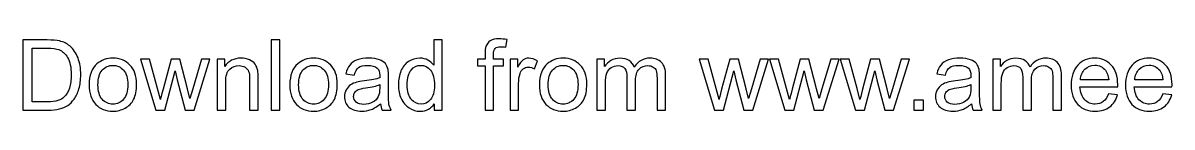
# Model space of a CAD drawing. Header units: millimetres. Extents: x -21 to 528, y 319 to 1051.
# Drawn here: x 327.9 to 427.6, y 318.7 to 325 of the extents above; entities that cross this region are included whole.
import ezdxf

# ---------------------------------------------------------------- set-up
doc = ezdxf.new("R2010")
doc.units = ezdxf.units.MM
doc.header["$MEASUREMENT"] = 0
doc.layers.add('Layer 1', color=7, linetype='Continuous')

msp = doc.modelspace()

# ---------------------------------------------------------------- linework, layer by layer
at = {"layer": 'Layer 1', "color": 250}
for points, knots in [([(327.8691, 318.8028), (327.8691, 318.8028), (327.8691, 324.865), (327.8691, 324.865), (327.8691, 324.865), (327.8691, 324.865), (329.9576, 324.865), (329.9576, 324.865), (329.9576, 324.865), (330.4289, 324.865), (330.7887, 324.8367), (331.0371, 324.7789), (331.0371, 324.7789), (331.3842, 324.6984), (331.6806, 324.5531), (331.9261, 324.3443), (331.9261, 324.3443), (332.2464, 324.0733), (332.4849, 323.729), (332.6429, 323.3085), (332.6429, 323.3085), (332.8024, 322.888), (332.8814, 322.4068), (332.8814, 321.8663), (332.8814, 321.8663), (332.8814, 321.4063), (332.8278, 320.9985), (332.7206, 320.6429), (332.7206, 320.6429), (332.6133, 320.2873), (332.475, 319.9924), (332.3071, 319.7595), (332.3071, 319.7595), (332.1378, 319.5267), (331.9543, 319.3433), (331.7539, 319.2106), (331.7539, 319.2106), (331.555, 319.0766), (331.3137, 318.975), (331.0314, 318.9058), (331.0314, 318.9058), (330.7478, 318.8367), (330.4233, 318.8028), (330.0564, 318.8028), (330.0564, 318.8028), (330.0564, 318.8028), (327.8691, 318.8028), (327.8691, 318.8028)], [0, 0, 0, 0, 0.0769231, 0.0769231, 0.0769231, 0.0769231, 0.1538462, 0.1538462, 0.1538462, 0.1538462, 0.2307692, 0.2307692, 0.2307692, 0.2307692, 0.3076923, 0.3076923, 0.3076923, 0.3076923, 0.3846154, 0.3846154, 0.3846154, 0.3846154, 0.4615385, 0.4615385, 0.4615385, 0.4615385, 0.5384615, 0.5384615, 0.5384615, 0.5384615, 0.6153846, 0.6153846, 0.6153846, 0.6153846, 0.6923077, 0.6923077, 0.6923077, 0.6923077, 0.7692308, 0.7692308, 0.7692308, 0.7692308, 0.8461538, 0.8461538, 0.8461538, 0.8461538, 1, 1, 1, 1]), ([(328.6735, 319.514), (328.6735, 319.514), (329.9661, 319.514), (329.9661, 319.514), (329.9661, 319.514), (330.3654, 319.514), (330.6787, 319.5507), (330.9059, 319.6255), (330.9059, 319.6255), (331.133, 319.7003), (331.3137, 319.8047), (331.4491, 319.9402), (331.4491, 319.9402), (331.6382, 320.1307), (331.7864, 320.3875), (331.8922, 320.7092), (331.8922, 320.7092), (331.9981, 321.031), (332.0517, 321.4204), (332.0517, 321.879), (332.0517, 321.879), (332.0517, 322.514), (331.9473, 323.0023), (331.7398, 323.3438), (331.7398, 323.3438), (331.5324, 323.6853), (331.2798, 323.9139), (330.9821, 324.0296), (330.9821, 324.0296), (330.7676, 324.1128), (330.4218, 324.1538), (329.9449, 324.1538), (329.9449, 324.1538), (329.9449, 324.1538), (328.6735, 324.1538), (328.6735, 324.1538), (328.6735, 324.1538), (328.6735, 324.1538), (328.6735, 319.514), (328.6735, 319.514)], [0, 0, 0, 0, 0.0909091, 0.0909091, 0.0909091, 0.0909091, 0.1818182, 0.1818182, 0.1818182, 0.1818182, 0.2727273, 0.2727273, 0.2727273, 0.2727273, 0.3636364, 0.3636364, 0.3636364, 0.3636364, 0.4545455, 0.4545455, 0.4545455, 0.4545455, 0.5454545, 0.5454545, 0.5454545, 0.5454545, 0.6363636, 0.6363636, 0.6363636, 0.6363636, 0.7272727, 0.7272727, 0.7272727, 0.7272727, 0.8181818, 0.8181818, 0.8181818, 0.8181818, 1, 1, 1, 1]), ([(349.4057, 318.8028), (349.4057, 318.8028), (349.4057, 324.865), (349.4057, 324.865), (349.4057, 324.865), (349.4057, 324.865), (350.1507, 324.865), (350.1507, 324.865), (350.1507, 324.865), (350.1507, 324.865), (350.1507, 318.8028), (350.1507, 318.8028), (350.1507, 318.8028), (350.1507, 318.8028), (349.4057, 318.8028), (349.4057, 318.8028)], [0, 0, 0, 0, 0.2, 0.2, 0.2, 0.2, 0.4, 0.4, 0.4, 0.4, 0.6, 0.6, 0.6, 0.6, 1, 1, 1, 1]), ([(363.5577, 318.8028), (363.5577, 318.8028), (363.5577, 319.3602), (363.5577, 319.3602), (363.5577, 319.3602), (363.2798, 318.927), (362.8705, 318.7097), (362.3301, 318.7097), (362.3301, 318.7097), (361.9801, 318.7097), (361.6584, 318.8056), (361.3663, 318.9989), (361.3663, 318.9989), (361.0728, 319.1909), (360.8456, 319.4604), (360.6833, 319.8047), (360.6833, 319.8047), (360.5224, 320.1504), (360.442, 320.5469), (360.442, 320.9957), (360.442, 320.9957), (360.442, 321.4331), (360.5154, 321.8296), (360.6607, 322.1867), (360.6607, 322.1867), (360.8075, 322.5423), (361.0262, 322.816), (361.3183, 323.0051), (361.3183, 323.0051), (361.609, 323.1956), (361.9364, 323.2902), (362.2962, 323.2902), (362.2962, 323.2902), (362.5615, 323.2902), (362.7972, 323.2337), (363.0032, 323.1222), (363.0032, 323.1222), (363.2092, 323.0107), (363.3771, 322.864), (363.5069, 322.6848), (363.5069, 322.6848), (363.5069, 322.6848), (363.5069, 324.865), (363.5069, 324.865), (363.5069, 324.865), (363.5069, 324.865), (364.252, 324.865), (364.252, 324.865), (364.252, 324.865), (364.252, 324.865), (364.252, 318.8028), (364.252, 318.8028), (364.252, 318.8028), (364.252, 318.8028), (363.5577, 318.8028), (363.5577, 318.8028)], [0, 0, 0, 0, 0.0666667, 0.0666667, 0.0666667, 0.0666667, 0.1333333, 0.1333333, 0.1333333, 0.1333333, 0.2, 0.2, 0.2, 0.2, 0.2666667, 0.2666667, 0.2666667, 0.2666667, 0.3333333, 0.3333333, 0.3333333, 0.3333333, 0.4, 0.4, 0.4, 0.4, 0.4666667, 0.4666667, 0.4666667, 0.4666667, 0.5333333, 0.5333333, 0.5333333, 0.5333333, 0.6, 0.6, 0.6, 0.6, 0.6666667, 0.6666667, 0.6666667, 0.6666667, 0.7333333, 0.7333333, 0.7333333, 0.7333333, 0.8, 0.8, 0.8, 0.8, 0.8666667, 0.8666667, 0.8666667, 0.8666667, 1, 1, 1, 1]), ([(367.9604, 318.8028), (367.9604, 318.8028), (367.9604, 322.6213), (367.9604, 322.6213), (367.9604, 322.6213), (367.9604, 322.6213), (367.3, 322.6213), (367.3, 322.6213), (367.3, 322.6213), (367.3, 322.6213), (367.3, 323.197), (367.3, 323.197), (367.3, 323.197), (367.3, 323.197), (367.9604, 323.197), (367.9604, 323.197), (367.9604, 323.197), (367.9604, 323.197), (367.9604, 323.6627), (367.9604, 323.6627), (367.9604, 323.6627), (367.9604, 323.9576), (367.9858, 324.1763), (368.038, 324.3189), (368.038, 324.3189), (368.11, 324.5108), (368.2342, 324.6674), (368.4148, 324.7873), (368.4148, 324.7873), (368.594, 324.9073), (368.8466, 324.9666), (369.1711, 324.9666), (369.1711, 324.9666), (369.3814, 324.9666), (369.6128, 324.9412), (369.8668, 324.8918), (369.8668, 324.8918), (369.8668, 324.8918), (369.7553, 324.2398), (369.7553, 324.2398), (369.7553, 324.2398), (369.6001, 324.2666), (369.4548, 324.2808), (369.3165, 324.2808), (369.3165, 324.2808), (369.0907, 324.2808), (368.9313, 324.2328), (368.8367, 324.1368), (368.8367, 324.1368), (368.7436, 324.0409), (368.697, 323.8617), (368.697, 323.5992), (368.697, 323.5992), (368.697, 323.5992), (368.697, 323.197), (368.697, 323.197), (368.697, 323.197), (368.697, 323.197), (369.5521, 323.197), (369.5521, 323.197), (369.5521, 323.197), (369.5521, 323.197), (369.5521, 322.6213), (369.5521, 322.6213), (369.5521, 322.6213), (369.5521, 322.6213), (368.7055, 322.6213), (368.7055, 322.6213), (368.7055, 322.6213), (368.7055, 322.6213), (368.7055, 318.8028), (368.7055, 318.8028), (368.7055, 318.8028), (368.7055, 318.8028), (367.9604, 318.8028), (367.9604, 318.8028)], [0, 0, 0, 0, 0.05, 0.05, 0.05, 0.05, 0.1, 0.1, 0.1, 0.1, 0.15, 0.15, 0.15, 0.15, 0.2, 0.2, 0.2, 0.2, 0.25, 0.25, 0.25, 0.25, 0.3, 0.3, 0.3, 0.3, 0.35, 0.35, 0.35, 0.35, 0.4, 0.4, 0.4, 0.4, 0.45, 0.45, 0.45, 0.45, 0.5, 0.5, 0.5, 0.5, 0.55, 0.55, 0.55, 0.55, 0.6, 0.6, 0.6, 0.6, 0.65, 0.65, 0.65, 0.65, 0.7, 0.7, 0.7, 0.7, 0.75, 0.75, 0.75, 0.75, 0.8, 0.8, 0.8, 0.8, 0.85, 0.85, 0.85, 0.85, 0.9, 0.9, 0.9, 0.9, 1, 1, 1, 1]), ([(333.611, 320.9999), (333.611, 321.8113), (333.8368, 322.4124), (334.2897, 322.8033), (334.2897, 322.8033), (334.6665, 323.1279), (335.128, 323.2902), (335.6712, 323.2902), (335.6712, 323.2902), (336.2738, 323.2902), (336.7677, 323.0926), (337.1515, 322.6975), (337.1515, 322.6975), (337.5339, 322.3038), (337.7258, 321.7577), (337.7258, 321.062), (337.7258, 321.062), (337.7258, 320.4976), (337.6412, 320.0545), (337.4718, 319.7313), (337.4718, 319.7313), (337.3025, 319.4082), (337.0555, 319.157), (336.731, 318.9778), (336.731, 318.9778), (336.4078, 318.7986), (336.0536, 318.7097), (335.6712, 318.7097), (335.6712, 318.7097), (335.056, 318.7097), (334.5593, 318.9058), (334.1797, 319.2995), (334.1797, 319.2995), (333.8001, 319.6932), (333.611, 320.2605), (333.611, 320.9999)], [0, 0, 0, 0, 0.1, 0.1, 0.1, 0.1, 0.2, 0.2, 0.2, 0.2, 0.3, 0.3, 0.3, 0.3, 0.4, 0.4, 0.4, 0.4, 0.5, 0.5, 0.5, 0.5, 0.6, 0.6, 0.6, 0.6, 0.7, 0.7, 0.7, 0.7, 0.8, 0.8, 0.8, 0.8, 1, 1, 1, 1]), ([(339.3895, 318.8028), (339.3895, 318.8028), (338.0617, 323.197), (338.0617, 323.197), (338.0617, 323.197), (338.0617, 323.197), (338.8406, 323.197), (338.8406, 323.197), (338.8406, 323.197), (338.8406, 323.197), (339.5419, 320.6612), (339.5419, 320.6612), (339.5419, 320.6612), (339.5419, 320.6612), (339.7903, 319.7172), (339.7903, 319.7172), (339.7903, 319.7172), (339.8002, 319.7638), (339.8764, 320.0657), (340.0175, 320.6231), (340.0175, 320.6231), (340.0175, 320.6231), (340.7132, 323.197), (340.7132, 323.197), (340.7132, 323.197), (340.7132, 323.197), (341.4766, 323.197), (341.4766, 323.197), (341.4766, 323.197), (341.4766, 323.197), (342.1384, 320.6457), (342.1384, 320.6457), (342.1384, 320.6457), (342.1384, 320.6457), (342.3543, 319.8089), (342.3543, 319.8089), (342.3543, 319.8089), (342.3543, 319.8089), (342.6069, 320.657), (342.6069, 320.657), (342.6069, 320.657), (342.6069, 320.657), (343.3661, 323.197), (343.3661, 323.197), (343.3661, 323.197), (343.3661, 323.197), (344.09, 323.197), (344.09, 323.197), (344.09, 323.197), (344.09, 323.197), (342.7113, 318.8028), (342.7113, 318.8028), (342.7113, 318.8028), (342.7113, 318.8028), (341.9408, 318.8028), (341.9408, 318.8028), (341.9408, 318.8028), (341.9408, 318.8028), (341.2437, 321.4317), (341.2437, 321.4317), (341.2437, 321.4317), (341.2437, 321.4317), (341.0673, 322.1838), (341.0673, 322.1838), (341.0673, 322.1838), (341.0673, 322.1838), (340.1783, 318.8028), (340.1783, 318.8028), (340.1783, 318.8028), (340.1783, 318.8028), (339.3895, 318.8028), (339.3895, 318.8028)], [0, 0, 0, 0, 0.0526316, 0.0526316, 0.0526316, 0.0526316, 0.1052632, 0.1052632, 0.1052632, 0.1052632, 0.1578947, 0.1578947, 0.1578947, 0.1578947, 0.2105263, 0.2105263, 0.2105263, 0.2105263, 0.2631579, 0.2631579, 0.2631579, 0.2631579, 0.3157895, 0.3157895, 0.3157895, 0.3157895, 0.3684211, 0.3684211, 0.3684211, 0.3684211, 0.4210526, 0.4210526, 0.4210526, 0.4210526, 0.4736842, 0.4736842, 0.4736842, 0.4736842, 0.5263158, 0.5263158, 0.5263158, 0.5263158, 0.5789474, 0.5789474, 0.5789474, 0.5789474, 0.6315789, 0.6315789, 0.6315789, 0.6315789, 0.6842105, 0.6842105, 0.6842105, 0.6842105, 0.7368421, 0.7368421, 0.7368421, 0.7368421, 0.7894737, 0.7894737, 0.7894737, 0.7894737, 0.8421053, 0.8421053, 0.8421053, 0.8421053, 0.8947368, 0.8947368, 0.8947368, 0.8947368, 1, 1, 1, 1]), ([(344.7137, 318.8028), (344.7137, 318.8028), (344.7137, 323.197), (344.7137, 323.197), (344.7137, 323.197), (344.7137, 323.197), (345.3826, 323.197), (345.3826, 323.197), (345.3826, 323.197), (345.3826, 323.197), (345.3826, 322.5733), (345.3826, 322.5733), (345.3826, 322.5733), (345.7043, 323.0517), (346.17, 323.2902), (346.7782, 323.2902), (346.7782, 323.2902), (347.0435, 323.2902), (347.2862, 323.2422), (347.5077, 323.1476), (347.5077, 323.1476), (347.7293, 323.0531), (347.8958, 322.9275), (348.0058, 322.7737), (348.0058, 322.7737), (348.1159, 322.6199), (348.1935, 322.4364), (348.2373, 322.2248), (348.2373, 322.2248), (348.2641, 322.0865), (348.2782, 321.8452), (348.2782, 321.5009), (348.2782, 321.5009), (348.2782, 321.5009), (348.2782, 318.8028), (348.2782, 318.8028), (348.2782, 318.8028), (348.2782, 318.8028), (347.5331, 318.8028), (347.5331, 318.8028), (347.5331, 318.8028), (347.5331, 318.8028), (347.5331, 321.4726), (347.5331, 321.4726), (347.5331, 321.4726), (347.5331, 321.776), (347.5049, 322.0032), (347.447, 322.1528), (347.447, 322.1528), (347.3892, 322.3024), (347.2862, 322.4223), (347.1394, 322.5126), (347.1394, 322.5126), (346.9927, 322.6015), (346.8191, 322.6467), (346.6215, 322.6467), (346.6215, 322.6467), (346.3054, 322.6467), (346.0331, 322.5465), (345.8031, 322.3447), (345.8031, 322.3447), (345.5731, 322.1443), (345.4588, 321.7619), (345.4588, 321.2003), (345.4588, 321.2003), (345.4588, 321.2003), (345.4588, 318.8028), (345.4588, 318.8028), (345.4588, 318.8028), (345.4588, 318.8028), (344.7137, 318.8028), (344.7137, 318.8028)], [0, 0, 0, 0, 0.0526316, 0.0526316, 0.0526316, 0.0526316, 0.1052632, 0.1052632, 0.1052632, 0.1052632, 0.1578947, 0.1578947, 0.1578947, 0.1578947, 0.2105263, 0.2105263, 0.2105263, 0.2105263, 0.2631579, 0.2631579, 0.2631579, 0.2631579, 0.3157895, 0.3157895, 0.3157895, 0.3157895, 0.3684211, 0.3684211, 0.3684211, 0.3684211, 0.4210526, 0.4210526, 0.4210526, 0.4210526, 0.4736842, 0.4736842, 0.4736842, 0.4736842, 0.5263158, 0.5263158, 0.5263158, 0.5263158, 0.5789474, 0.5789474, 0.5789474, 0.5789474, 0.6315789, 0.6315789, 0.6315789, 0.6315789, 0.6842105, 0.6842105, 0.6842105, 0.6842105, 0.7368421, 0.7368421, 0.7368421, 0.7368421, 0.7894737, 0.7894737, 0.7894737, 0.7894737, 0.8421053, 0.8421053, 0.8421053, 0.8421053, 0.8947368, 0.8947368, 0.8947368, 0.8947368, 1, 1, 1, 1]), ([(351.0242, 320.9999), (351.0242, 321.8113), (351.25, 322.4124), (351.7029, 322.8033), (351.7029, 322.8033), (352.0797, 323.1279), (352.5412, 323.2902), (353.0844, 323.2902), (353.0844, 323.2902), (353.687, 323.2902), (354.1809, 323.0926), (354.5647, 322.6975), (354.5647, 322.6975), (354.9471, 322.3038), (355.139, 321.7577), (355.139, 321.062), (355.139, 321.062), (355.139, 320.4976), (355.0544, 320.0545), (354.885, 319.7313), (354.885, 319.7313), (354.7157, 319.4082), (354.4687, 319.157), (354.1442, 318.9778), (354.1442, 318.9778), (353.821, 318.7986), (353.4668, 318.7097), (353.0844, 318.7097), (353.0844, 318.7097), (352.4692, 318.7097), (351.9725, 318.9058), (351.5929, 319.2995), (351.5929, 319.2995), (351.2133, 319.6932), (351.0242, 320.2605), (351.0242, 320.9999)], [0, 0, 0, 0, 0.1, 0.1, 0.1, 0.1, 0.2, 0.2, 0.2, 0.2, 0.3, 0.3, 0.3, 0.3, 0.4, 0.4, 0.4, 0.4, 0.5, 0.5, 0.5, 0.5, 0.6, 0.6, 0.6, 0.6, 0.7, 0.7, 0.7, 0.7, 0.8, 0.8, 0.8, 0.8, 1, 1, 1, 1]), ([(358.8827, 319.3531), (358.6061, 319.1175), (358.3394, 318.9524), (358.084, 318.855), (358.084, 318.855), (357.8286, 318.7576), (357.5549, 318.7097), (357.2613, 318.7097), (357.2613, 318.7097), (356.7787, 318.7097), (356.4076, 318.8268), (356.148, 319.0624), (356.148, 319.0624), (355.8883, 319.2967), (355.7585, 319.5973), (355.7585, 319.9627), (355.7585, 319.9627), (355.7585, 320.1772), (355.8079, 320.3734), (355.9053, 320.5512), (355.9053, 320.5512), (356.004, 320.729), (356.1324, 320.8701), (356.2905, 320.9773), (356.2905, 320.9773), (356.4499, 321.0846), (356.6277, 321.1664), (356.8267, 321.2215), (356.8267, 321.2215), (356.9735, 321.2596), (357.195, 321.2962), (357.4899, 321.3329), (357.4899, 321.3329), (358.0911, 321.4035), (358.5356, 321.4896), (358.8192, 321.5883), (358.8192, 321.5883), (358.822, 321.6899), (358.8234, 321.7549), (358.8234, 321.7817), (358.8234, 321.7817), (358.8234, 322.0836), (358.7529, 322.2967), (358.6118, 322.4209), (358.6118, 322.4209), (358.4213, 322.5888), (358.1376, 322.6721), (357.7623, 322.6721), (357.7623, 322.6721), (357.4109, 322.6721), (357.1513, 322.61), (356.9848, 322.4872), (356.9848, 322.4872), (356.8168, 322.3645), (356.6941, 322.1471), (356.6136, 321.8339), (356.6136, 321.8339), (356.6136, 321.8339), (355.8855, 321.9355), (355.8855, 321.9355), (355.8855, 321.9355), (355.9518, 322.2473), (356.0605, 322.4999), (356.2129, 322.6918), (356.2129, 322.6918), (356.3653, 322.8837), (356.5854, 323.0305), (356.8733, 323.1349), (356.8733, 323.1349), (357.1597, 323.2379), (357.4942, 323.2902), (357.8724, 323.2902), (357.8724, 323.2902), (358.2477, 323.2902), (358.5539, 323.2464), (358.7896, 323.1575), (358.7896, 323.1575), (359.0238, 323.0686), (359.1974, 322.9585), (359.3075, 322.8245), (359.3075, 322.8245), (359.4175, 322.6904), (359.4951, 322.5211), (359.5403, 322.3165), (359.5403, 322.3165), (359.5643, 322.1895), (359.577, 321.9609), (359.577, 321.6321), (359.577, 321.6321), (359.577, 321.6321), (359.577, 320.6443), (359.577, 320.6443), (359.577, 320.6443), (359.577, 319.9543), (359.5925, 319.5182), (359.6235, 319.3334), (359.6235, 319.3334), (359.6532, 319.1485), (359.7153, 318.9721), (359.8056, 318.8028), (359.8056, 318.8028), (359.8056, 318.8028), (359.0266, 318.8028), (359.0266, 318.8028), (359.0266, 318.8028), (358.9519, 318.9594), (358.9039, 319.1429), (358.8827, 319.3531)], [0, 0, 0, 0, 0.0357143, 0.0357143, 0.0357143, 0.0357143, 0.0714286, 0.0714286, 0.0714286, 0.0714286, 0.1071429, 0.1071429, 0.1071429, 0.1071429, 0.1428571, 0.1428571, 0.1428571, 0.1428571, 0.1785714, 0.1785714, 0.1785714, 0.1785714, 0.2142857, 0.2142857, 0.2142857, 0.2142857, 0.25, 0.25, 0.25, 0.25, 0.2857143, 0.2857143, 0.2857143, 0.2857143, 0.3214286, 0.3214286, 0.3214286, 0.3214286, 0.3571429, 0.3571429, 0.3571429, 0.3571429, 0.3928571, 0.3928571, 0.3928571, 0.3928571, 0.4285714, 0.4285714, 0.4285714, 0.4285714, 0.4642857, 0.4642857, 0.4642857, 0.4642857, 0.5, 0.5, 0.5, 0.5, 0.5357143, 0.5357143, 0.5357143, 0.5357143, 0.5714286, 0.5714286, 0.5714286, 0.5714286, 0.6071429, 0.6071429, 0.6071429, 0.6071429, 0.6428571, 0.6428571, 0.6428571, 0.6428571, 0.6785714, 0.6785714, 0.6785714, 0.6785714, 0.7142857, 0.7142857, 0.7142857, 0.7142857, 0.75, 0.75, 0.75, 0.75, 0.7857143, 0.7857143, 0.7857143, 0.7857143, 0.8214286, 0.8214286, 0.8214286, 0.8214286, 0.8571429, 0.8571429, 0.8571429, 0.8571429, 0.8928571, 0.8928571, 0.8928571, 0.8928571, 0.9285714, 0.9285714, 0.9285714, 0.9285714, 1, 1, 1, 1]), ([(370.1264, 318.8028), (370.1264, 318.8028), (370.1264, 323.197), (370.1264, 323.197), (370.1264, 323.197), (370.1264, 323.197), (370.7953, 323.197), (370.7953, 323.197), (370.7953, 323.197), (370.7953, 323.197), (370.7953, 322.5239), (370.7953, 322.5239), (370.7953, 322.5239), (370.966, 322.8358), (371.1241, 323.0418), (371.2694, 323.1406), (371.2694, 323.1406), (371.4148, 323.2408), (371.5742, 323.2902), (371.7478, 323.2902), (371.7478, 323.2902), (371.999, 323.2902), (372.2544, 323.2111), (372.514, 323.0545), (372.514, 323.0545), (372.514, 323.0545), (372.2488, 322.3673), (372.2488, 322.3673), (372.2488, 322.3673), (372.0681, 322.4689), (371.8875, 322.5197), (371.7069, 322.5197), (371.7069, 322.5197), (371.5446, 322.5197), (371.3993, 322.4703), (371.2709, 322.3729), (371.2709, 322.3729), (371.1424, 322.2756), (371.0507, 322.1401), (370.9957, 321.9665), (370.9957, 321.9665), (370.9124, 321.7026), (370.8715, 321.4134), (370.8715, 321.0987), (370.8715, 321.0987), (370.8715, 321.0987), (370.8715, 318.8028), (370.8715, 318.8028), (370.8715, 318.8028), (370.8715, 318.8028), (370.1264, 318.8028), (370.1264, 318.8028)], [0, 0, 0, 0, 0.0714286, 0.0714286, 0.0714286, 0.0714286, 0.1428571, 0.1428571, 0.1428571, 0.1428571, 0.2142857, 0.2142857, 0.2142857, 0.2142857, 0.2857143, 0.2857143, 0.2857143, 0.2857143, 0.3571429, 0.3571429, 0.3571429, 0.3571429, 0.4285714, 0.4285714, 0.4285714, 0.4285714, 0.5, 0.5, 0.5, 0.5, 0.5714286, 0.5714286, 0.5714286, 0.5714286, 0.6428571, 0.6428571, 0.6428571, 0.6428571, 0.7142857, 0.7142857, 0.7142857, 0.7142857, 0.7857143, 0.7857143, 0.7857143, 0.7857143, 0.8571429, 0.8571429, 0.8571429, 0.8571429, 1, 1, 1, 1]), ([(372.6749, 320.9999), (372.6749, 321.8113), (372.9007, 322.4124), (373.3536, 322.8033), (373.3536, 322.8033), (373.7304, 323.1279), (374.1919, 323.2902), (374.7351, 323.2902), (374.7351, 323.2902), (375.3377, 323.2902), (375.8316, 323.0926), (376.2154, 322.6975), (376.2154, 322.6975), (376.5978, 322.3038), (376.7897, 321.7577), (376.7897, 321.062), (376.7897, 321.062), (376.7897, 320.4976), (376.7051, 320.0545), (376.5357, 319.7313), (376.5357, 319.7313), (376.3664, 319.4082), (376.1194, 319.157), (375.7949, 318.9778), (375.7949, 318.9778), (375.4717, 318.7986), (375.1175, 318.7097), (374.7351, 318.7097), (374.7351, 318.7097), (374.1199, 318.7097), (373.6232, 318.9058), (373.2436, 319.2995), (373.2436, 319.2995), (372.864, 319.6932), (372.6749, 320.2605), (372.6749, 320.9999)], [0, 0, 0, 0, 0.1, 0.1, 0.1, 0.1, 0.2, 0.2, 0.2, 0.2, 0.3, 0.3, 0.3, 0.3, 0.4, 0.4, 0.4, 0.4, 0.5, 0.5, 0.5, 0.5, 0.6, 0.6, 0.6, 0.6, 0.7, 0.7, 0.7, 0.7, 0.8, 0.8, 0.8, 0.8, 1, 1, 1, 1]), ([(377.6632, 318.8028), (377.6632, 318.8028), (377.6632, 323.197), (377.6632, 323.197), (377.6632, 323.197), (377.6632, 323.197), (378.3321, 323.197), (378.3321, 323.197), (378.3321, 323.197), (378.3321, 323.197), (378.3321, 322.5761), (378.3321, 322.5761), (378.3321, 322.5761), (378.4689, 322.7906), (378.6524, 322.9642), (378.881, 323.094), (378.881, 323.094), (379.1096, 323.2252), (379.3692, 323.2902), (379.6613, 323.2902), (379.6613, 323.2902), (379.9859, 323.2902), (380.2526, 323.2224), (380.46, 323.0884), (380.46, 323.0884), (380.6675, 322.9529), (380.8142, 322.7652), (380.8989, 322.5225), (380.8989, 322.5225), (381.2488, 323.0347), (381.7018, 323.2902), (382.2606, 323.2902), (382.2606, 323.2902), (382.6981, 323.2902), (383.0353, 323.1702), (383.2696, 322.9289), (383.2696, 322.9289), (383.5052, 322.6876), (383.6238, 322.3165), (383.6238, 321.8155), (383.6238, 321.8155), (383.6238, 321.8155), (383.6238, 318.8028), (383.6238, 318.8028), (383.6238, 318.8028), (383.6238, 318.8028), (382.8787, 318.8028), (382.8787, 318.8028), (382.8787, 318.8028), (382.8787, 318.8028), (382.8787, 321.5686), (382.8787, 321.5686), (382.8787, 321.5686), (382.8787, 321.8649), (382.8533, 322.0794), (382.8053, 322.2106), (382.8053, 322.2106), (382.7573, 322.3419), (382.6698, 322.4463), (382.5414, 322.5267), (382.5414, 322.5267), (382.4144, 322.6072), (382.2649, 322.6467), (382.0941, 322.6467), (382.0941, 322.6467), (381.7837, 322.6467), (381.5268, 322.5437), (381.3222, 322.3391), (381.3222, 322.3391), (381.1176, 322.133), (381.016, 321.8042), (381.016, 321.3527), (381.016, 321.3527), (381.016, 321.3527), (381.016, 318.8028), (381.016, 318.8028), (381.016, 318.8028), (381.016, 318.8028), (380.2709, 318.8028), (380.2709, 318.8028), (380.2709, 318.8028), (380.2709, 318.8028), (380.2709, 321.6547), (380.2709, 321.6547), (380.2709, 321.6547), (380.2709, 321.9849), (380.2103, 322.2332), (380.0889, 322.3983), (380.0889, 322.3983), (379.9676, 322.5634), (379.7686, 322.6467), (379.4934, 322.6467), (379.4934, 322.6467), (379.2846, 322.6467), (379.0913, 322.5916), (378.9135, 322.4816), (378.9135, 322.4816), (378.7357, 322.3715), (378.6072, 322.2106), (378.5268, 321.9976), (378.5268, 321.9976), (378.4478, 321.7859), (378.4083, 321.4797), (378.4083, 321.0803), (378.4083, 321.0803), (378.4083, 321.0803), (378.4083, 318.8028), (378.4083, 318.8028), (378.4083, 318.8028), (378.4083, 318.8028), (377.6632, 318.8028), (377.6632, 318.8028)], [0, 0, 0, 0, 0.0344828, 0.0344828, 0.0344828, 0.0344828, 0.0689655, 0.0689655, 0.0689655, 0.0689655, 0.1034483, 0.1034483, 0.1034483, 0.1034483, 0.137931, 0.137931, 0.137931, 0.137931, 0.1724138, 0.1724138, 0.1724138, 0.1724138, 0.2068966, 0.2068966, 0.2068966, 0.2068966, 0.2413793, 0.2413793, 0.2413793, 0.2413793, 0.2758621, 0.2758621, 0.2758621, 0.2758621, 0.3103448, 0.3103448, 0.3103448, 0.3103448, 0.3448276, 0.3448276, 0.3448276, 0.3448276, 0.3793103, 0.3793103, 0.3793103, 0.3793103, 0.4137931, 0.4137931, 0.4137931, 0.4137931, 0.4482759, 0.4482759, 0.4482759, 0.4482759, 0.4827586, 0.4827586, 0.4827586, 0.4827586, 0.5172414, 0.5172414, 0.5172414, 0.5172414, 0.5517241, 0.5517241, 0.5517241, 0.5517241, 0.5862069, 0.5862069, 0.5862069, 0.5862069, 0.6206897, 0.6206897, 0.6206897, 0.6206897, 0.6551724, 0.6551724, 0.6551724, 0.6551724, 0.6896552, 0.6896552, 0.6896552, 0.6896552, 0.7241379, 0.7241379, 0.7241379, 0.7241379, 0.7586207, 0.7586207, 0.7586207, 0.7586207, 0.7931034, 0.7931034, 0.7931034, 0.7931034, 0.8275862, 0.8275862, 0.8275862, 0.8275862, 0.862069, 0.862069, 0.862069, 0.862069, 0.8965517, 0.8965517, 0.8965517, 0.8965517, 0.9310345, 0.9310345, 0.9310345, 0.9310345, 1, 1, 1, 1]), ([(387.8585, 318.8028), (387.8585, 318.8028), (386.5307, 323.197), (386.5307, 323.197), (386.5307, 323.197), (386.5307, 323.197), (387.3096, 323.197), (387.3096, 323.197), (387.3096, 323.197), (387.3096, 323.197), (388.0109, 320.6612), (388.0109, 320.6612), (388.0109, 320.6612), (388.0109, 320.6612), (388.2593, 319.7172), (388.2593, 319.7172), (388.2593, 319.7172), (388.2692, 319.7638), (388.3454, 320.0657), (388.4865, 320.6231), (388.4865, 320.6231), (388.4865, 320.6231), (389.1822, 323.197), (389.1822, 323.197), (389.1822, 323.197), (389.1822, 323.197), (389.9456, 323.197), (389.9456, 323.197), (389.9456, 323.197), (389.9456, 323.197), (390.6074, 320.6457), (390.6074, 320.6457), (390.6074, 320.6457), (390.6074, 320.6457), (390.8233, 319.8089), (390.8233, 319.8089), (390.8233, 319.8089), (390.8233, 319.8089), (391.0759, 320.657), (391.0759, 320.657), (391.0759, 320.657), (391.0759, 320.657), (391.8351, 323.197), (391.8351, 323.197), (391.8351, 323.197), (391.8351, 323.197), (392.559, 323.197), (392.559, 323.197), (392.559, 323.197), (392.559, 323.197), (391.1803, 318.8028), (391.1803, 318.8028), (391.1803, 318.8028), (391.1803, 318.8028), (390.4098, 318.8028), (390.4098, 318.8028), (390.4098, 318.8028), (390.4098, 318.8028), (389.7127, 321.4317), (389.7127, 321.4317), (389.7127, 321.4317), (389.7127, 321.4317), (389.5363, 322.1838), (389.5363, 322.1838), (389.5363, 322.1838), (389.5363, 322.1838), (388.6473, 318.8028), (388.6473, 318.8028), (388.6473, 318.8028), (388.6473, 318.8028), (387.8585, 318.8028), (387.8585, 318.8028)], [0, 0, 0, 0, 0.0526316, 0.0526316, 0.0526316, 0.0526316, 0.1052632, 0.1052632, 0.1052632, 0.1052632, 0.1578947, 0.1578947, 0.1578947, 0.1578947, 0.2105263, 0.2105263, 0.2105263, 0.2105263, 0.2631579, 0.2631579, 0.2631579, 0.2631579, 0.3157895, 0.3157895, 0.3157895, 0.3157895, 0.3684211, 0.3684211, 0.3684211, 0.3684211, 0.4210526, 0.4210526, 0.4210526, 0.4210526, 0.4736842, 0.4736842, 0.4736842, 0.4736842, 0.5263158, 0.5263158, 0.5263158, 0.5263158, 0.5789474, 0.5789474, 0.5789474, 0.5789474, 0.6315789, 0.6315789, 0.6315789, 0.6315789, 0.6842105, 0.6842105, 0.6842105, 0.6842105, 0.7368421, 0.7368421, 0.7368421, 0.7368421, 0.7894737, 0.7894737, 0.7894737, 0.7894737, 0.8421053, 0.8421053, 0.8421053, 0.8421053, 0.8947368, 0.8947368, 0.8947368, 0.8947368, 1, 1, 1, 1]), ([(393.9729, 318.8028), (393.9729, 318.8028), (392.6451, 323.197), (392.6451, 323.197), (392.6451, 323.197), (392.6451, 323.197), (393.424, 323.197), (393.424, 323.197), (393.424, 323.197), (393.424, 323.197), (394.1253, 320.6612), (394.1253, 320.6612), (394.1253, 320.6612), (394.1253, 320.6612), (394.3737, 319.7172), (394.3737, 319.7172), (394.3737, 319.7172), (394.3836, 319.7638), (394.4598, 320.0657), (394.6009, 320.6231), (394.6009, 320.6231), (394.6009, 320.6231), (395.2966, 323.197), (395.2966, 323.197), (395.2966, 323.197), (395.2966, 323.197), (396.06, 323.197), (396.06, 323.197), (396.06, 323.197), (396.06, 323.197), (396.7218, 320.6457), (396.7218, 320.6457), (396.7218, 320.6457), (396.7218, 320.6457), (396.9377, 319.8089), (396.9377, 319.8089), (396.9377, 319.8089), (396.9377, 319.8089), (397.1903, 320.657), (397.1903, 320.657), (397.1903, 320.657), (397.1903, 320.657), (397.9495, 323.197), (397.9495, 323.197), (397.9495, 323.197), (397.9495, 323.197), (398.6734, 323.197), (398.6734, 323.197), (398.6734, 323.197), (398.6734, 323.197), (397.2947, 318.8028), (397.2947, 318.8028), (397.2947, 318.8028), (397.2947, 318.8028), (396.5242, 318.8028), (396.5242, 318.8028), (396.5242, 318.8028), (396.5242, 318.8028), (395.8271, 321.4317), (395.8271, 321.4317), (395.8271, 321.4317), (395.8271, 321.4317), (395.6507, 322.1838), (395.6507, 322.1838), (395.6507, 322.1838), (395.6507, 322.1838), (394.7617, 318.8028), (394.7617, 318.8028), (394.7617, 318.8028), (394.7617, 318.8028), (393.9729, 318.8028), (393.9729, 318.8028)], [0, 0, 0, 0, 0.0526316, 0.0526316, 0.0526316, 0.0526316, 0.1052632, 0.1052632, 0.1052632, 0.1052632, 0.1578947, 0.1578947, 0.1578947, 0.1578947, 0.2105263, 0.2105263, 0.2105263, 0.2105263, 0.2631579, 0.2631579, 0.2631579, 0.2631579, 0.3157895, 0.3157895, 0.3157895, 0.3157895, 0.3684211, 0.3684211, 0.3684211, 0.3684211, 0.4210526, 0.4210526, 0.4210526, 0.4210526, 0.4736842, 0.4736842, 0.4736842, 0.4736842, 0.5263158, 0.5263158, 0.5263158, 0.5263158, 0.5789474, 0.5789474, 0.5789474, 0.5789474, 0.6315789, 0.6315789, 0.6315789, 0.6315789, 0.6842105, 0.6842105, 0.6842105, 0.6842105, 0.7368421, 0.7368421, 0.7368421, 0.7368421, 0.7894737, 0.7894737, 0.7894737, 0.7894737, 0.8421053, 0.8421053, 0.8421053, 0.8421053, 0.8947368, 0.8947368, 0.8947368, 0.8947368, 1, 1, 1, 1]), ([(400.0873, 318.8028), (400.0873, 318.8028), (398.7595, 323.197), (398.7595, 323.197), (398.7595, 323.197), (398.7595, 323.197), (399.5384, 323.197), (399.5384, 323.197), (399.5384, 323.197), (399.5384, 323.197), (400.2397, 320.6612), (400.2397, 320.6612), (400.2397, 320.6612), (400.2397, 320.6612), (400.4881, 319.7172), (400.4881, 319.7172), (400.4881, 319.7172), (400.498, 319.7638), (400.5742, 320.0657), (400.7153, 320.6231), (400.7153, 320.6231), (400.7153, 320.6231), (401.411, 323.197), (401.411, 323.197), (401.411, 323.197), (401.411, 323.197), (402.1744, 323.197), (402.1744, 323.197), (402.1744, 323.197), (402.1744, 323.197), (402.8362, 320.6457), (402.8362, 320.6457), (402.8362, 320.6457), (402.8362, 320.6457), (403.0521, 319.8089), (403.0521, 319.8089), (403.0521, 319.8089), (403.0521, 319.8089), (403.3047, 320.657), (403.3047, 320.657), (403.3047, 320.657), (403.3047, 320.657), (404.0639, 323.197), (404.0639, 323.197), (404.0639, 323.197), (404.0639, 323.197), (404.7878, 323.197), (404.7878, 323.197), (404.7878, 323.197), (404.7878, 323.197), (403.4091, 318.8028), (403.4091, 318.8028), (403.4091, 318.8028), (403.4091, 318.8028), (402.6386, 318.8028), (402.6386, 318.8028), (402.6386, 318.8028), (402.6386, 318.8028), (401.9415, 321.4317), (401.9415, 321.4317), (401.9415, 321.4317), (401.9415, 321.4317), (401.7651, 322.1838), (401.7651, 322.1838), (401.7651, 322.1838), (401.7651, 322.1838), (400.8761, 318.8028), (400.8761, 318.8028), (400.8761, 318.8028), (400.8761, 318.8028), (400.0873, 318.8028), (400.0873, 318.8028)], [0, 0, 0, 0, 0.0526316, 0.0526316, 0.0526316, 0.0526316, 0.1052632, 0.1052632, 0.1052632, 0.1052632, 0.1578947, 0.1578947, 0.1578947, 0.1578947, 0.2105263, 0.2105263, 0.2105263, 0.2105263, 0.2631579, 0.2631579, 0.2631579, 0.2631579, 0.3157895, 0.3157895, 0.3157895, 0.3157895, 0.3684211, 0.3684211, 0.3684211, 0.3684211, 0.4210526, 0.4210526, 0.4210526, 0.4210526, 0.4736842, 0.4736842, 0.4736842, 0.4736842, 0.5263158, 0.5263158, 0.5263158, 0.5263158, 0.5789474, 0.5789474, 0.5789474, 0.5789474, 0.6315789, 0.6315789, 0.6315789, 0.6315789, 0.6842105, 0.6842105, 0.6842105, 0.6842105, 0.7368421, 0.7368421, 0.7368421, 0.7368421, 0.7894737, 0.7894737, 0.7894737, 0.7894737, 0.8421053, 0.8421053, 0.8421053, 0.8421053, 0.8947368, 0.8947368, 0.8947368, 0.8947368, 1, 1, 1, 1]), ([(410.1669, 319.3531), (409.8903, 319.1175), (409.6236, 318.9524), (409.3682, 318.855), (409.3682, 318.855), (409.1128, 318.7576), (408.8391, 318.7097), (408.5455, 318.7097), (408.5455, 318.7097), (408.0629, 318.7097), (407.6918, 318.8268), (407.4322, 319.0624), (407.4322, 319.0624), (407.1725, 319.2967), (407.0427, 319.5973), (407.0427, 319.9627), (407.0427, 319.9627), (407.0427, 320.1772), (407.0921, 320.3734), (407.1895, 320.5512), (407.1895, 320.5512), (407.2882, 320.729), (407.4166, 320.8701), (407.5747, 320.9773), (407.5747, 320.9773), (407.7341, 321.0846), (407.9119, 321.1664), (408.1109, 321.2215), (408.1109, 321.2215), (408.2577, 321.2596), (408.4792, 321.2962), (408.7741, 321.3329), (408.7741, 321.3329), (409.3753, 321.4035), (409.8198, 321.4896), (410.1034, 321.5883), (410.1034, 321.5883), (410.1062, 321.6899), (410.1076, 321.7549), (410.1076, 321.7817), (410.1076, 321.7817), (410.1076, 322.0836), (410.0371, 322.2967), (409.896, 322.4209), (409.896, 322.4209), (409.7055, 322.5888), (409.4218, 322.6721), (409.0465, 322.6721), (409.0465, 322.6721), (408.6951, 322.6721), (408.4355, 322.61), (408.269, 322.4872), (408.269, 322.4872), (408.101, 322.3645), (407.9783, 322.1471), (407.8978, 321.8339), (407.8978, 321.8339), (407.8978, 321.8339), (407.1697, 321.9355), (407.1697, 321.9355), (407.1697, 321.9355), (407.236, 322.2473), (407.3447, 322.4999), (407.4971, 322.6918), (407.4971, 322.6918), (407.6495, 322.8837), (407.8696, 323.0305), (408.1575, 323.1349), (408.1575, 323.1349), (408.4439, 323.2379), (408.7784, 323.2902), (409.1566, 323.2902), (409.1566, 323.2902), (409.5319, 323.2902), (409.8381, 323.2464), (410.0738, 323.1575), (410.0738, 323.1575), (410.308, 323.0686), (410.4816, 322.9585), (410.5917, 322.8245), (410.5917, 322.8245), (410.7017, 322.6904), (410.7793, 322.5211), (410.8245, 322.3165), (410.8245, 322.3165), (410.8485, 322.1895), (410.8612, 321.9609), (410.8612, 321.6321), (410.8612, 321.6321), (410.8612, 321.6321), (410.8612, 320.6443), (410.8612, 320.6443), (410.8612, 320.6443), (410.8612, 319.9543), (410.8767, 319.5182), (410.9077, 319.3334), (410.9077, 319.3334), (410.9374, 319.1485), (410.9995, 318.9721), (411.0898, 318.8028), (411.0898, 318.8028), (411.0898, 318.8028), (410.3108, 318.8028), (410.3108, 318.8028), (410.3108, 318.8028), (410.2361, 318.9594), (410.1881, 319.1429), (410.1669, 319.3531)], [0, 0, 0, 0, 0.0357143, 0.0357143, 0.0357143, 0.0357143, 0.0714286, 0.0714286, 0.0714286, 0.0714286, 0.1071429, 0.1071429, 0.1071429, 0.1071429, 0.1428571, 0.1428571, 0.1428571, 0.1428571, 0.1785714, 0.1785714, 0.1785714, 0.1785714, 0.2142857, 0.2142857, 0.2142857, 0.2142857, 0.25, 0.25, 0.25, 0.25, 0.2857143, 0.2857143, 0.2857143, 0.2857143, 0.3214286, 0.3214286, 0.3214286, 0.3214286, 0.3571429, 0.3571429, 0.3571429, 0.3571429, 0.3928571, 0.3928571, 0.3928571, 0.3928571, 0.4285714, 0.4285714, 0.4285714, 0.4285714, 0.4642857, 0.4642857, 0.4642857, 0.4642857, 0.5, 0.5, 0.5, 0.5, 0.5357143, 0.5357143, 0.5357143, 0.5357143, 0.5714286, 0.5714286, 0.5714286, 0.5714286, 0.6071429, 0.6071429, 0.6071429, 0.6071429, 0.6428571, 0.6428571, 0.6428571, 0.6428571, 0.6785714, 0.6785714, 0.6785714, 0.6785714, 0.7142857, 0.7142857, 0.7142857, 0.7142857, 0.75, 0.75, 0.75, 0.75, 0.7857143, 0.7857143, 0.7857143, 0.7857143, 0.8214286, 0.8214286, 0.8214286, 0.8214286, 0.8571429, 0.8571429, 0.8571429, 0.8571429, 0.8928571, 0.8928571, 0.8928571, 0.8928571, 0.9285714, 0.9285714, 0.9285714, 0.9285714, 1, 1, 1, 1]), ([(412.0056, 318.8028), (412.0056, 318.8028), (412.0056, 323.197), (412.0056, 323.197), (412.0056, 323.197), (412.0056, 323.197), (412.6745, 323.197), (412.6745, 323.197), (412.6745, 323.197), (412.6745, 323.197), (412.6745, 322.5761), (412.6745, 322.5761), (412.6745, 322.5761), (412.8113, 322.7906), (412.9948, 322.9642), (413.2234, 323.094), (413.2234, 323.094), (413.452, 323.2252), (413.7116, 323.2902), (414.0037, 323.2902), (414.0037, 323.2902), (414.3283, 323.2902), (414.595, 323.2224), (414.8024, 323.0884), (414.8024, 323.0884), (415.0099, 322.9529), (415.1566, 322.7652), (415.2413, 322.5225), (415.2413, 322.5225), (415.5912, 323.0347), (416.0442, 323.2902), (416.603, 323.2902), (416.603, 323.2902), (417.0405, 323.2902), (417.3777, 323.1702), (417.612, 322.9289), (417.612, 322.9289), (417.8476, 322.6876), (417.9662, 322.3165), (417.9662, 321.8155), (417.9662, 321.8155), (417.9662, 321.8155), (417.9662, 318.8028), (417.9662, 318.8028), (417.9662, 318.8028), (417.9662, 318.8028), (417.2211, 318.8028), (417.2211, 318.8028), (417.2211, 318.8028), (417.2211, 318.8028), (417.2211, 321.5686), (417.2211, 321.5686), (417.2211, 321.5686), (417.2211, 321.8649), (417.1957, 322.0794), (417.1477, 322.2106), (417.1477, 322.2106), (417.0997, 322.3419), (417.0122, 322.4463), (416.8838, 322.5267), (416.8838, 322.5267), (416.7568, 322.6072), (416.6073, 322.6467), (416.4365, 322.6467), (416.4365, 322.6467), (416.1261, 322.6467), (415.8692, 322.5437), (415.6646, 322.3391), (415.6646, 322.3391), (415.46, 322.133), (415.3584, 321.8042), (415.3584, 321.3527), (415.3584, 321.3527), (415.3584, 321.3527), (415.3584, 318.8028), (415.3584, 318.8028), (415.3584, 318.8028), (415.3584, 318.8028), (414.6133, 318.8028), (414.6133, 318.8028), (414.6133, 318.8028), (414.6133, 318.8028), (414.6133, 321.6547), (414.6133, 321.6547), (414.6133, 321.6547), (414.6133, 321.9849), (414.5527, 322.2332), (414.4313, 322.3983), (414.4313, 322.3983), (414.31, 322.5634), (414.111, 322.6467), (413.8358, 322.6467), (413.8358, 322.6467), (413.627, 322.6467), (413.4337, 322.5916), (413.2559, 322.4816), (413.2559, 322.4816), (413.0781, 322.3715), (412.9496, 322.2106), (412.8692, 321.9976), (412.8692, 321.9976), (412.7902, 321.7859), (412.7507, 321.4797), (412.7507, 321.0803), (412.7507, 321.0803), (412.7507, 321.0803), (412.7507, 318.8028), (412.7507, 318.8028), (412.7507, 318.8028), (412.7507, 318.8028), (412.0056, 318.8028), (412.0056, 318.8028)], [0, 0, 0, 0, 0.0344828, 0.0344828, 0.0344828, 0.0344828, 0.0689655, 0.0689655, 0.0689655, 0.0689655, 0.1034483, 0.1034483, 0.1034483, 0.1034483, 0.137931, 0.137931, 0.137931, 0.137931, 0.1724138, 0.1724138, 0.1724138, 0.1724138, 0.2068966, 0.2068966, 0.2068966, 0.2068966, 0.2413793, 0.2413793, 0.2413793, 0.2413793, 0.2758621, 0.2758621, 0.2758621, 0.2758621, 0.3103448, 0.3103448, 0.3103448, 0.3103448, 0.3448276, 0.3448276, 0.3448276, 0.3448276, 0.3793103, 0.3793103, 0.3793103, 0.3793103, 0.4137931, 0.4137931, 0.4137931, 0.4137931, 0.4482759, 0.4482759, 0.4482759, 0.4482759, 0.4827586, 0.4827586, 0.4827586, 0.4827586, 0.5172414, 0.5172414, 0.5172414, 0.5172414, 0.5517241, 0.5517241, 0.5517241, 0.5517241, 0.5862069, 0.5862069, 0.5862069, 0.5862069, 0.6206897, 0.6206897, 0.6206897, 0.6206897, 0.6551724, 0.6551724, 0.6551724, 0.6551724, 0.6896552, 0.6896552, 0.6896552, 0.6896552, 0.7241379, 0.7241379, 0.7241379, 0.7241379, 0.7586207, 0.7586207, 0.7586207, 0.7586207, 0.7931034, 0.7931034, 0.7931034, 0.7931034, 0.8275862, 0.8275862, 0.8275862, 0.8275862, 0.862069, 0.862069, 0.862069, 0.862069, 0.8965517, 0.8965517, 0.8965517, 0.8965517, 0.9310345, 0.9310345, 0.9310345, 0.9310345, 1, 1, 1, 1]), ([(422.0556, 320.2252), (422.0556, 320.2252), (422.8261, 320.1236), (422.8261, 320.1236), (422.8261, 320.1236), (422.7061, 319.6763), (422.4818, 319.3277), (422.1544, 319.0808), (422.1544, 319.0808), (421.827, 318.8338), (421.4093, 318.7097), (420.8999, 318.7097), (420.8999, 318.7097), (420.2593, 318.7097), (419.7513, 318.9072), (419.3759, 319.3023), (419.3759, 319.3023), (419.0005, 319.696), (418.8129, 320.2506), (418.8129, 320.9632), (418.8129, 320.9632), (418.8129, 321.6998), (419.002, 322.2727), (419.3815, 322.6791), (419.3815, 322.6791), (419.7611, 323.087), (420.2536, 323.2902), (420.859, 323.2902), (420.859, 323.2902), (421.4446, 323.2902), (421.923, 323.0912), (422.2941, 322.6918), (422.2941, 322.6918), (422.6652, 322.2925), (422.8515, 321.7309), (422.8515, 321.007), (422.8515, 321.007), (422.8515, 320.9632), (422.8501, 320.8969), (422.8473, 320.8094), (422.8473, 320.8094), (422.8473, 320.8094), (419.5749, 320.8094), (419.5749, 320.8094), (419.5749, 320.8094), (419.6031, 320.3282), (419.7386, 319.9585), (419.9841, 319.7031), (419.9841, 319.7031), (420.2282, 319.4477), (420.5344, 319.3193), (420.8999, 319.3193), (420.8999, 319.3193), (421.1723, 319.3193), (421.4051, 319.3912), (421.597, 319.5352), (421.597, 319.5352), (421.7903, 319.6791), (421.9427, 319.9091), (422.0556, 320.2252)], [0, 0, 0, 0, 0.0625, 0.0625, 0.0625, 0.0625, 0.125, 0.125, 0.125, 0.125, 0.1875, 0.1875, 0.1875, 0.1875, 0.25, 0.25, 0.25, 0.25, 0.3125, 0.3125, 0.3125, 0.3125, 0.375, 0.375, 0.375, 0.375, 0.4375, 0.4375, 0.4375, 0.4375, 0.5, 0.5, 0.5, 0.5, 0.5625, 0.5625, 0.5625, 0.5625, 0.625, 0.625, 0.625, 0.625, 0.6875, 0.6875, 0.6875, 0.6875, 0.75, 0.75, 0.75, 0.75, 0.8125, 0.8125, 0.8125, 0.8125, 0.875, 0.875, 0.875, 0.875, 1, 1, 1, 1]), ([(426.7645, 320.2252), (426.7645, 320.2252), (427.535, 320.1236), (427.535, 320.1236), (427.535, 320.1236), (427.415, 319.6763), (427.1907, 319.3277), (426.8633, 319.0808), (426.8633, 319.0808), (426.5359, 318.8338), (426.1182, 318.7097), (425.6088, 318.7097), (425.6088, 318.7097), (424.9682, 318.7097), (424.4602, 318.9072), (424.0848, 319.3023), (424.0848, 319.3023), (423.7094, 319.696), (423.5218, 320.2506), (423.5218, 320.9632), (423.5218, 320.9632), (423.5218, 321.6998), (423.7109, 322.2727), (424.0904, 322.6791), (424.0904, 322.6791), (424.47, 323.087), (424.9625, 323.2902), (425.5679, 323.2902), (425.5679, 323.2902), (426.1535, 323.2902), (426.6319, 323.0912), (427.003, 322.6918), (427.003, 322.6918), (427.3741, 322.2925), (427.5604, 321.7309), (427.5604, 321.007), (427.5604, 321.007), (427.5604, 320.9632), (427.559, 320.8969), (427.5562, 320.8094), (427.5562, 320.8094), (427.5562, 320.8094), (424.2838, 320.8094), (424.2838, 320.8094), (424.2838, 320.8094), (424.312, 320.3282), (424.4475, 319.9585), (424.693, 319.7031), (424.693, 319.7031), (424.9371, 319.4477), (425.2433, 319.3193), (425.6088, 319.3193), (425.6088, 319.3193), (425.8812, 319.3193), (426.114, 319.3912), (426.3059, 319.5352), (426.3059, 319.5352), (426.4992, 319.6791), (426.6516, 319.9091), (426.7645, 320.2252)], [0, 0, 0, 0, 0.0625, 0.0625, 0.0625, 0.0625, 0.125, 0.125, 0.125, 0.125, 0.1875, 0.1875, 0.1875, 0.1875, 0.25, 0.25, 0.25, 0.25, 0.3125, 0.3125, 0.3125, 0.3125, 0.375, 0.375, 0.375, 0.375, 0.4375, 0.4375, 0.4375, 0.4375, 0.5, 0.5, 0.5, 0.5, 0.5625, 0.5625, 0.5625, 0.5625, 0.625, 0.625, 0.625, 0.625, 0.6875, 0.6875, 0.6875, 0.6875, 0.75, 0.75, 0.75, 0.75, 0.8125, 0.8125, 0.8125, 0.8125, 0.875, 0.875, 0.875, 0.875, 1, 1, 1, 1]), ([(334.373, 320.9985), (334.373, 320.4369), (334.4958, 320.0164), (334.7413, 319.7384), (334.7413, 319.7384), (334.9883, 319.459), (335.2973, 319.3193), (335.6712, 319.3193), (335.6712, 319.3193), (336.0409, 319.3193), (336.3486, 319.459), (336.5955, 319.7398), (336.5955, 319.7398), (336.841, 320.0206), (336.9638, 320.4482), (336.9638, 321.0225), (336.9638, 321.0225), (336.9638, 321.5644), (336.8396, 321.975), (336.5927, 322.253), (336.5927, 322.253), (336.3457, 322.5324), (336.0381, 322.6721), (335.6712, 322.6721), (335.6712, 322.6721), (335.2973, 322.6721), (334.9883, 322.5338), (334.7413, 322.2558), (334.7413, 322.2558), (334.4958, 321.9778), (334.373, 321.5587), (334.373, 320.9985)], [0, 0, 0, 0, 0.1111111, 0.1111111, 0.1111111, 0.1111111, 0.2222222, 0.2222222, 0.2222222, 0.2222222, 0.3333333, 0.3333333, 0.3333333, 0.3333333, 0.4444444, 0.4444444, 0.4444444, 0.4444444, 0.5555556, 0.5555556, 0.5555556, 0.5555556, 0.6666667, 0.6666667, 0.6666667, 0.6666667, 0.7777778, 0.7777778, 0.7777778, 0.7777778, 1, 1, 1, 1]), ([(351.7862, 320.9985), (351.7862, 320.4369), (351.909, 320.0164), (352.1545, 319.7384), (352.1545, 319.7384), (352.4015, 319.459), (352.7105, 319.3193), (353.0844, 319.3193), (353.0844, 319.3193), (353.4541, 319.3193), (353.7618, 319.459), (354.0087, 319.7398), (354.0087, 319.7398), (354.2542, 320.0206), (354.377, 320.4482), (354.377, 321.0225), (354.377, 321.0225), (354.377, 321.5644), (354.2528, 321.975), (354.0059, 322.253), (354.0059, 322.253), (353.7589, 322.5324), (353.4513, 322.6721), (353.0844, 322.6721), (353.0844, 322.6721), (352.7105, 322.6721), (352.4015, 322.5338), (352.1545, 322.2558), (352.1545, 322.2558), (351.909, 321.9778), (351.7862, 321.5587), (351.7862, 320.9985)], [0, 0, 0, 0, 0.1111111, 0.1111111, 0.1111111, 0.1111111, 0.2222222, 0.2222222, 0.2222222, 0.2222222, 0.3333333, 0.3333333, 0.3333333, 0.3333333, 0.4444444, 0.4444444, 0.4444444, 0.4444444, 0.5555556, 0.5555556, 0.5555556, 0.5555556, 0.6666667, 0.6666667, 0.6666667, 0.6666667, 0.7777778, 0.7777778, 0.7777778, 0.7777778, 1, 1, 1, 1]), ([(361.204, 320.9943), (361.204, 320.4326), (361.3225, 320.0135), (361.561, 319.7355), (361.561, 319.7355), (361.7981, 319.4576), (362.0789, 319.3193), (362.402, 319.3193), (362.402, 319.3193), (362.728, 319.3193), (363.0046, 319.4519), (363.2332, 319.7172), (363.2332, 319.7172), (363.4604, 319.9825), (363.5747, 320.3875), (363.5747, 320.9322), (363.5747, 320.9322), (363.5747, 321.5305), (363.459, 321.9708), (363.2261, 322.2516), (363.2261, 322.2516), (362.9947, 322.5324), (362.7083, 322.6721), (362.3682, 322.6721), (362.3682, 322.6721), (362.0366, 322.6721), (361.76, 322.538), (361.537, 322.2685), (361.537, 322.2685), (361.3155, 321.999), (361.204, 321.5742), (361.204, 320.9943)], [0, 0, 0, 0, 0.1111111, 0.1111111, 0.1111111, 0.1111111, 0.2222222, 0.2222222, 0.2222222, 0.2222222, 0.3333333, 0.3333333, 0.3333333, 0.3333333, 0.4444444, 0.4444444, 0.4444444, 0.4444444, 0.5555556, 0.5555556, 0.5555556, 0.5555556, 0.6666667, 0.6666667, 0.6666667, 0.6666667, 0.7777778, 0.7777778, 0.7777778, 0.7777778, 1, 1, 1, 1]), ([(373.4369, 320.9985), (373.4369, 320.4369), (373.5597, 320.0164), (373.8052, 319.7384), (373.8052, 319.7384), (374.0522, 319.459), (374.3612, 319.3193), (374.7351, 319.3193), (374.7351, 319.3193), (375.1048, 319.3193), (375.4125, 319.459), (375.6594, 319.7398), (375.6594, 319.7398), (375.9049, 320.0206), (376.0277, 320.4482), (376.0277, 321.0225), (376.0277, 321.0225), (376.0277, 321.5644), (375.9035, 321.975), (375.6566, 322.253), (375.6566, 322.253), (375.4096, 322.5324), (375.102, 322.6721), (374.7351, 322.6721), (374.7351, 322.6721), (374.3612, 322.6721), (374.0522, 322.5338), (373.8052, 322.2558), (373.8052, 322.2558), (373.5597, 321.9778), (373.4369, 321.5587), (373.4369, 320.9985)], [0, 0, 0, 0, 0.1111111, 0.1111111, 0.1111111, 0.1111111, 0.2222222, 0.2222222, 0.2222222, 0.2222222, 0.3333333, 0.3333333, 0.3333333, 0.3333333, 0.4444444, 0.4444444, 0.4444444, 0.4444444, 0.5555556, 0.5555556, 0.5555556, 0.5555556, 0.6666667, 0.6666667, 0.6666667, 0.6666667, 0.7777778, 0.7777778, 0.7777778, 0.7777778, 1, 1, 1, 1]), ([(419.6172, 321.419), (419.6172, 321.419), (422.0641, 321.419), (422.0641, 321.419), (422.0641, 321.419), (422.0316, 321.7887), (421.9371, 322.0653), (421.7833, 322.2502), (421.7833, 322.2502), (421.5476, 322.5366), (421.24, 322.6805), (420.8632, 322.6805), (420.8632, 322.6805), (420.5217, 322.6805), (420.2353, 322.5662), (420.0024, 322.3376), (420.0024, 322.3376), (419.771, 322.109), (419.6426, 321.8028), (419.6172, 321.419)], [0, 0, 0, 0, 0.1666667, 0.1666667, 0.1666667, 0.1666667, 0.3333333, 0.3333333, 0.3333333, 0.3333333, 0.5, 0.5, 0.5, 0.5, 0.6666667, 0.6666667, 0.6666667, 0.6666667, 1, 1, 1, 1]), ([(424.3261, 321.419), (424.3261, 321.419), (426.773, 321.419), (426.773, 321.419), (426.773, 321.419), (426.7405, 321.7887), (426.646, 322.0653), (426.4922, 322.2502), (426.4922, 322.2502), (426.2565, 322.5366), (425.9489, 322.6805), (425.5721, 322.6805), (425.5721, 322.6805), (425.2306, 322.6805), (424.9442, 322.5662), (424.7113, 322.3376), (424.7113, 322.3376), (424.4799, 322.109), (424.3515, 321.8028), (424.3261, 321.419)], [0, 0, 0, 0, 0.1666667, 0.1666667, 0.1666667, 0.1666667, 0.3333333, 0.3333333, 0.3333333, 0.3333333, 0.5, 0.5, 0.5, 0.5, 0.6666667, 0.6666667, 0.6666667, 0.6666667, 1, 1, 1, 1]), ([(358.8234, 321.0041), (358.5525, 320.8941), (358.1461, 320.8009), (357.6042, 320.7247), (357.6042, 320.7247), (357.2966, 320.681), (357.0793, 320.6316), (356.9523, 320.5766), (356.9523, 320.5766), (356.8253, 320.5215), (356.7279, 320.4411), (356.6588, 320.3367), (356.6588, 320.3367), (356.5896, 320.2309), (356.5544, 320.1137), (356.5544, 319.9839), (356.5544, 319.9839), (356.5544, 319.7878), (356.6292, 319.6227), (356.7801, 319.4914), (356.7801, 319.4914), (356.9311, 319.3602), (357.1513, 319.2939), (357.4406, 319.2939), (357.4406, 319.2939), (357.727, 319.2939), (357.9824, 319.356), (358.2068, 319.4815), (358.2068, 319.4815), (358.4297, 319.6057), (358.5948, 319.7765), (358.6993, 319.9924), (358.6993, 319.9924), (358.7797, 320.1603), (358.8192, 320.4072), (358.8192, 320.7332), (358.8192, 320.7332), (358.8192, 320.7332), (358.8234, 321.0041), (358.8234, 321.0041)], [0, 0, 0, 0, 0.0909091, 0.0909091, 0.0909091, 0.0909091, 0.1818182, 0.1818182, 0.1818182, 0.1818182, 0.2727273, 0.2727273, 0.2727273, 0.2727273, 0.3636364, 0.3636364, 0.3636364, 0.3636364, 0.4545455, 0.4545455, 0.4545455, 0.4545455, 0.5454545, 0.5454545, 0.5454545, 0.5454545, 0.6363636, 0.6363636, 0.6363636, 0.6363636, 0.7272727, 0.7272727, 0.7272727, 0.7272727, 0.8181818, 0.8181818, 0.8181818, 0.8181818, 1, 1, 1, 1]), ([(410.1076, 321.0041), (409.8367, 320.8941), (409.4303, 320.8009), (408.8884, 320.7247), (408.8884, 320.7247), (408.5808, 320.681), (408.3635, 320.6316), (408.2365, 320.5766), (408.2365, 320.5766), (408.1095, 320.5215), (408.0121, 320.4411), (407.943, 320.3367), (407.943, 320.3367), (407.8738, 320.2309), (407.8386, 320.1137), (407.8386, 319.9839), (407.8386, 319.9839), (407.8386, 319.7878), (407.9134, 319.6227), (408.0643, 319.4914), (408.0643, 319.4914), (408.2153, 319.3602), (408.4355, 319.2939), (408.7248, 319.2939), (408.7248, 319.2939), (409.0112, 319.2939), (409.2666, 319.356), (409.491, 319.4815), (409.491, 319.4815), (409.7139, 319.6057), (409.879, 319.7765), (409.9835, 319.9924), (409.9835, 319.9924), (410.0639, 320.1603), (410.1034, 320.4072), (410.1034, 320.7332), (410.1034, 320.7332), (410.1034, 320.7332), (410.1076, 321.0041), (410.1076, 321.0041)], [0, 0, 0, 0, 0.0909091, 0.0909091, 0.0909091, 0.0909091, 0.1818182, 0.1818182, 0.1818182, 0.1818182, 0.2727273, 0.2727273, 0.2727273, 0.2727273, 0.3636364, 0.3636364, 0.3636364, 0.3636364, 0.4545455, 0.4545455, 0.4545455, 0.4545455, 0.5454545, 0.5454545, 0.5454545, 0.5454545, 0.6363636, 0.6363636, 0.6363636, 0.6363636, 0.7272727, 0.7272727, 0.7272727, 0.7272727, 0.8181818, 0.8181818, 0.8181818, 0.8181818, 1, 1, 1, 1]), ([(405.1561, 318.8028), (405.1561, 318.8028), (405.1561, 319.6495), (405.1561, 319.6495), (405.1561, 319.6495), (405.1561, 319.6495), (406.0027, 319.6495), (406.0027, 319.6495), (406.0027, 319.6495), (406.0027, 319.6495), (406.0027, 318.8028), (406.0027, 318.8028), (406.0027, 318.8028), (406.0027, 318.8028), (405.1561, 318.8028), (405.1561, 318.8028)], [0, 0, 0, 0, 0.2, 0.2, 0.2, 0.2, 0.4, 0.4, 0.4, 0.4, 0.6, 0.6, 0.6, 0.6, 1, 1, 1, 1])]:
    msp.add_open_spline(points, degree=3, knots=knots, dxfattribs=at)

doc.saveas('drawing.dxf')
